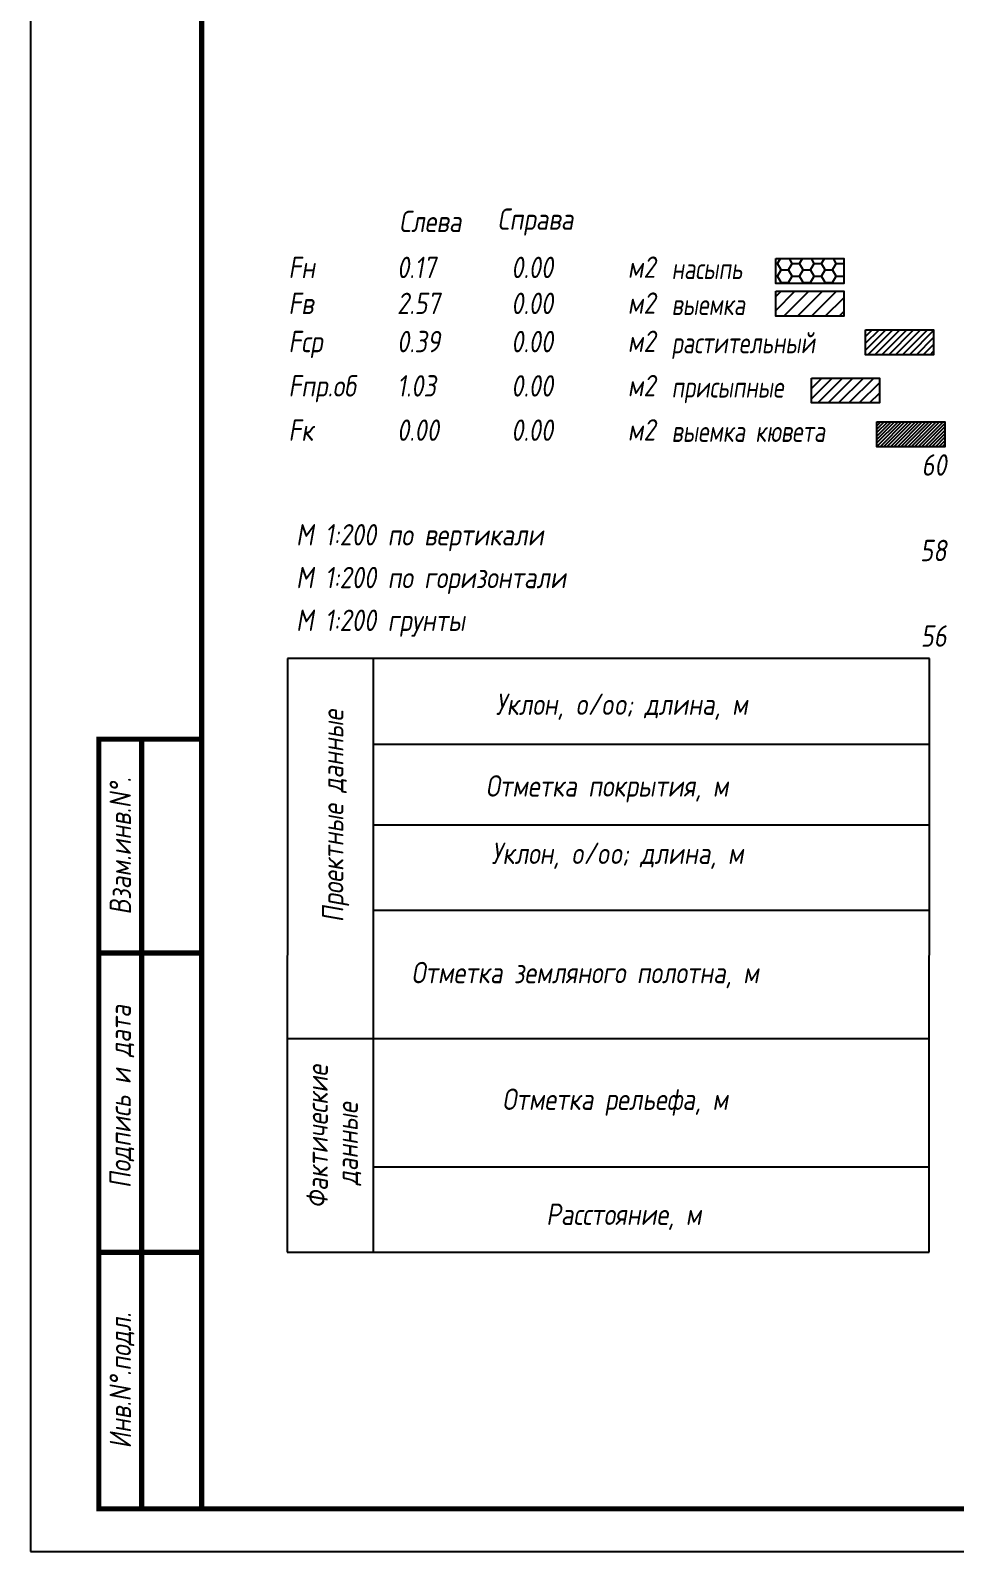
# Model space of a CAD drawing. Extents: x -717 to 1451, y -133302 to 233.
# Drawn here: x -30.1 to 77.9, y -58087.4 to -57909.5 of the extents above; entities that cross this region are included whole.
import ezdxf
from ezdxf.enums import TextEntityAlignment as Align

# ---------------------------------------------------------------- set-up
doc = ezdxf.new("R2010")
doc.units = 0
for name, color, linetype in [('Зарамочное оформление', 7, 'Continuous'), ('Линейка абсолютных высот', 7, 'Continuous'), ('Объем выемки', 7, 'Continuous'), ('Объем кюветов', 7, 'Continuous'), ('Объем насыпи', 7, 'Continuous'), ('Объем присыпных обочин', 7, 'Continuous'), ('Объем срезки растительного слоя', 7, 'Continuous'), ('Объём_2650', 7, 'Continuous'), ('Таблица', 7, 'Continuous')]:
    doc.layers.add(name, color=color, linetype=linetype)
for name, color, linetype, true_color in [('Объём_2563', 7, 'Continuous', 0xff8000), ('Объём_2570', 7, 'Continuous', 0x80ff00), ('Объём_2600', 7, 'Continuous', 0x808000), ('Объём_2620', 2, 'Continuous', 0xffff00)]:
    doc.layers.add(name, color=color, linetype=linetype, true_color=true_color)
doc.styles.add('М', font='romand.shx', dxfattribs={"width": 0.8, "oblique": 10, "height": 2.5})

# ---------------------------------------------------------------- blocks, each defined once
blk = doc.blocks.new('условные обозначения')
at = {"layer": 'Объём_2563'}
h = blk.add_hatch(dxfattribs=at)
h.set_pattern_fill('ANSI31', color=256, scale=0.3)
h.set_pattern_definition([(45, (-34.5, -100.5), (-0.673519, 0.673519), [])])
h.paths.add_polyline_path([(18.26, 7.53), (27.08, 7.53), (27.08, 4.62), (18.26, 4.62)])
at = {"layer": 'Объём_2570'}
h = blk.add_hatch(dxfattribs=at)
h.set_pattern_fill('ANSI31', color=3, scale=0.2)
h.set_pattern_definition([(45, (-32.9034, -100.5), (-0.4490128, 0.4490128), [])])
h.paths.add_polyline_path([(25.29, 13.16), (34.12, 13.16), (34.12, 10.25), (25.29, 10.25)])
at = {"layer": 'Объём_2600'}
h = blk.add_hatch(dxfattribs=at)
h.set_pattern_fill('ANSI31', color=6, scale=0.4)
h.set_pattern_definition([(45, (-34.5, -100.5), (-0.898026, 0.898026), [])])
h.paths.add_polyline_path([(13.63, 17.67), (22.46, 17.67), (22.46, 14.76), (13.63, 14.76)])
at = {"layer": 'Объём_2620'}
h = blk.add_hatch(dxfattribs=at)
h.set_pattern_fill('ANSI31', color=2, scale=0.1)
h.set_pattern_definition([(45, (-33.755, -100.5), (-0.2245064, 0.2245064), [])])
h.paths.add_polyline_path([(26.75, 2.41), (35.57, 2.41), (35.57, -0.5), (26.75, -0.5)])
at = {"layer": 'Объём_2650'}
h = blk.add_hatch(dxfattribs=at)
h.set_pattern_fill('HONEY', color=5, scale=0.3)
h.set_pattern_definition([(0, (-34.5, -100.5), (1.42875, 0.824889), [0.9525, -1.905]), (120, (-34.5, -100.5), (-1.42875, 0.824889), [0.9525, -1.905]), (60, (-34.5, -100.5), (3e-09, 1.6497784), [-1.905, 0.9525])])
h.paths.add_polyline_path([(13.63, 21.49), (22.46, 21.49), (22.46, 18.58), (13.63, 18.58)])
at = {"layer": 'Объём_2563'}
blk.add_lwpolyline([(18.26, 7.53), (27.08, 7.53), (27.08, 4.62), (18.26, 4.62)], close=True, dxfattribs=at)
at = {"layer": 'Объём_2620', "color": 2}
blk.add_lwpolyline([(26.75, 2.41), (35.57, 2.41), (35.57, -0.5), (26.75, -0.5)], close=True, dxfattribs=at)
at = {"layer": 'Объём_2650', "color": 5}
blk.add_lwpolyline([(13.63, 21.49), (22.46, 21.49), (22.46, 18.58), (13.63, 18.58)], close=True, dxfattribs=at)
at = {"layer": 'Объём_2650', "color": 6}
blk.add_lwpolyline([(13.63, 17.67), (22.46, 17.67), (22.46, 14.76), (13.63, 14.76)], close=True, dxfattribs=at)
at = {"layer": 'Объём_2650', "color": 3}
blk.add_lwpolyline([(25.29, 13.16), (34.12, 13.16), (34.12, 10.25), (25.29, 10.25)], close=True, dxfattribs=at)
at = {"layer": 'Объем насыпи', "color": 1, "style": 'М', "oblique": 10, "width": 0.8}
for s, p in [('насыпь', (0.09, 19.09)), ('выемка', (0.09, 14.89)), ('растительный', (0.09, 10.42)), ('присыпные', (0.09, 5.24)), ('выемка кювета', (0.09, 0.06))]:
    blk.add_text(s, height=2.5, dxfattribs=at).set_placement(p)

msp = doc.modelspace()

# ---------------------------------------------------------------- linework, layer by layer
at = {"layer": 'Таблица', "linetype": 'Continuous', "flags": 128}
for points in [[(0, -57983), (-0.054, -58052.421)], [(75, -57983), (0, -57983)], [(10, -57983), (10, -58052.421)], [(74.946, -58052.421), (75, -57983)], [(10, -57993), (75, -57993)], [(10, -58002.421), (75, -58002.421)], [(9.946, -58012.421), (74.946, -58012.421)], [(-0.054, -58027.421), (74.946, -58027.421)], [(9.946, -58042.421), (74.946, -58042.421)], [(-0.054, -58052.421), (74.946, -58052.421)]]:
    msp.add_lwpolyline(points, dxfattribs=at)

# ---------------------------------------------------------------- block references
at = {"layer": 'Объём_2570', "xscale": 0.9}
msp.add_blockref('условные обозначения', (44.779, -57957.717), dxfattribs=at)

# ---------------------------------------------------------------- texts
at = {"style": 'М', "oblique": 10, "width": 0.8}
msp.add_text('М 1:200 грунты', height=2.5, dxfattribs=at).set_placement((0.973, -57979.769))
at = {"layer": 'Линейка абсолютных высот', "style": 'М', "oblique": 10, "width": 0.8}
for s, p in [('60', (77, -57960.359)), ('58', (77, -57970.359)), ('56', (77, -57980.359))]:
    msp.add_text(s, height=2.5, dxfattribs=at).set_placement(p, align=Align.MIDDLE_RIGHT)
at = {"layer": 'Объем выемки', "style": 'М', "oblique": 10, "width": 0.8}
for s, p in [('Fв', (0.085, -57942.71)), ('2.57', (12.785, -57942.71)), ('0.00', (26.126, -57942.71)), ('м2', (39.731, -57942.676))]:
    msp.add_text(s, height=2.5, dxfattribs=at).set_placement(p)
at = {"layer": 'Объем кюветов', "style": 'М', "oblique": 10, "width": 0.8}
for s, p in [('Fк', (0.085, -57957.535)), ('0.00', (12.785, -57957.535)), ('0.00', (26.126, -57957.535)), ('м2', (39.731, -57957.501))]:
    msp.add_text(s, height=2.5, dxfattribs=at).set_placement(p)
at = {"layer": 'Объем насыпи', "style": 'М', "oblique": 10, "width": 0.8}
for s, p in [('Справа', (24.522, -57932.857)), ('Слева', (13.029, -57933.124)), ('Fн', (0.085, -57938.505)), ('0.17', (12.785, -57938.505)), ('0.00', (26.126, -57938.505)), ('м2', (39.731, -57938.471))]:
    msp.add_text(s, height=2.5, dxfattribs=at).set_placement(p)
at = {"layer": 'Объем присыпных обочин', "style": 'М', "oblique": 10, "width": 0.8}
for s, p in [('Fпр.об', (0.085, -57952.356)), ('1.03', (12.785, -57952.356)), ('0.00', (26.126, -57952.356)), ('м2', (39.731, -57952.323))]:
    msp.add_text(s, height=2.5, dxfattribs=at).set_placement(p)
at = {"layer": 'Объем срезки растительного слоя', "style": 'М', "oblique": 10, "width": 0.8}
for s, p in [('м2', (39.731, -57947.144)), ('Fср', (0.085, -57947.178)), ('0.39', (12.785, -57947.178)), ('0.00', (26.126, -57947.178))]:
    msp.add_text(s, height=2.5, dxfattribs=at).set_placement(p)
at = {"layer": 'Таблица', "style": 'М', "oblique": 10, "width": 0.8}
for s, p in [('М 1:200 по вертикали', (0.973, -57969.769)), ('М 1:200 по горизонтали', (0.973, -57974.769)), ('Уклон, o/oo; длина, м', (24.315, -57989.584)), ('Отметка покрытия, м', (23.148, -57999.139)), ('Уклон, o/oo; длина, м', (23.824, -58007.017)), ('Отметка земляного полотна, м', (14.462, -58020.965)), ('Отметка рельефа, м', (25.077, -58035.777)), ('Расстояние, м', (30.202, -58049.23))]:
    msp.add_text(s, height=2.5, dxfattribs=at).set_placement(p)
for s, p in [('Проектные данные ', (6.519, -58013.843)), ('Фактические ', (4.698, -58047.297)), ('данные', (8.204, -58044.592))]:
    msp.add_text(s, height=2.5, rotation=90, dxfattribs=at).set_placement(p)

# ---------------------------------------------------------------- wipeouts: each hides what was drawn before it
msp.add_wipeout([(-10.054, -57992.421), (-22.054, -57992.421), (-22.054, -58082.421), (-10.054, -58082.421)]).dxf.layer = 'Зарамочное оформление'

# ---------------------------------------------------------------- next in the draw order: linework, layer by layer
at = {"flags": 128}
msp.add_lwpolyline([(-30.054, -58087.421), (389.946, -58087.421), (389.946, -57790.421), (-30.054, -57790.421)], close=True, dxfattribs=at)
at = {"const_width": 0.6, "flags": 128}
msp.add_lwpolyline([(-10.054, -58082.421), (384.946, -58082.421), (384.946, -57795.421), (-10.054, -57795.421)], close=True, dxfattribs=at)
at = {"layer": 'Зарамочное оформление', "linetype": 'Continuous', "lineweight": -3, "const_width": 0.6, "flags": 128}
for points in [[(-10.054, -58082.421), (-22.054, -58082.421), (-22.054, -57992.421), (-10.054, -57992.421)], [(-17.054, -58082.421), (-17.054, -57992.421)], [(-22.054, -58017.421), (-10.054, -58017.421)], [(-22.054, -58052.421), (-10.054, -58052.421)]]:
    msp.add_lwpolyline(points, dxfattribs=at)

# ---------------------------------------------------------------- next in the draw order: texts
at = {"layer": 'Зарамочное оформление', "lineweight": 15, "style": 'М', "oblique": 10, "width": 0.8}
for s, p in [('Взам.инв.N%%d.', (-19.554, -58004.921)), ('Подпись и дата', (-19.572, -58034.227)), ('Инв.N%%d.подл.', (-19.554, -58067.421))]:
    msp.add_text(s, height=2.5, rotation=90, dxfattribs=at).set_placement(p, align=Align.MIDDLE_CENTER)

doc.saveas('drawing.dxf')
